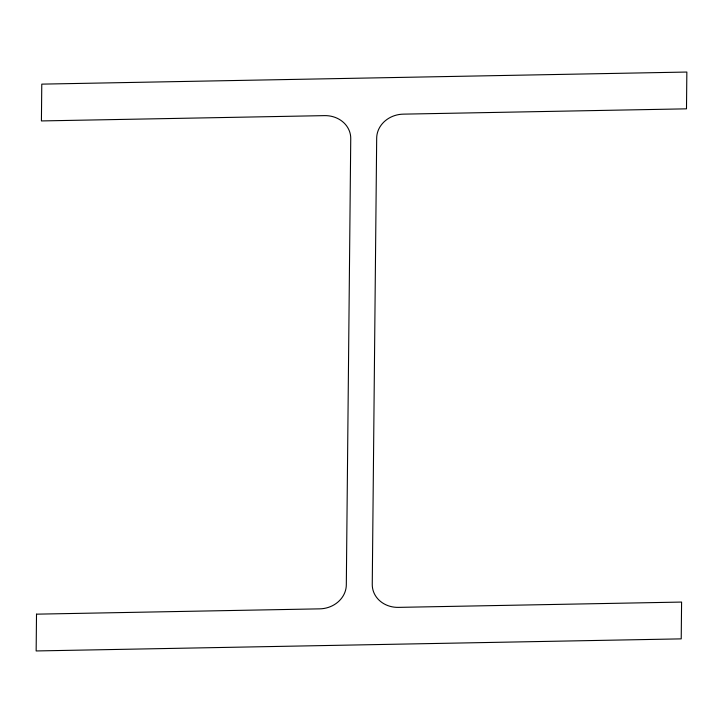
<?xml version="1.0" encoding="UTF-8"?>
<svg xmlns="http://www.w3.org/2000/svg" width="723" height="723" viewBox="0 0 723 723"><rect width="100%" height="100%" fill="white"/><g stroke="black" fill="none" stroke-linecap="round" stroke-linejoin="round"><path stroke-width="1.08" d="M36.511 614.161L36.15 650.953L681.22 638.87L681.59 602.069L398.409 607.374A26.426 23.443 -7.2 0 1 372.255 584.383L376.683 138.129A26.426 23.443 -7.2 0 1 403.307 114.144L686.489 108.839L686.85 72.047L41.78 84.13L41.41 120.931L324.591 115.626A26.426 23.443 -7.2 0 1 350.745 138.617L346.317 584.871A26.426 23.443 -7.2 0 1 319.693 608.856L36.511 614.161"/></g></svg>
